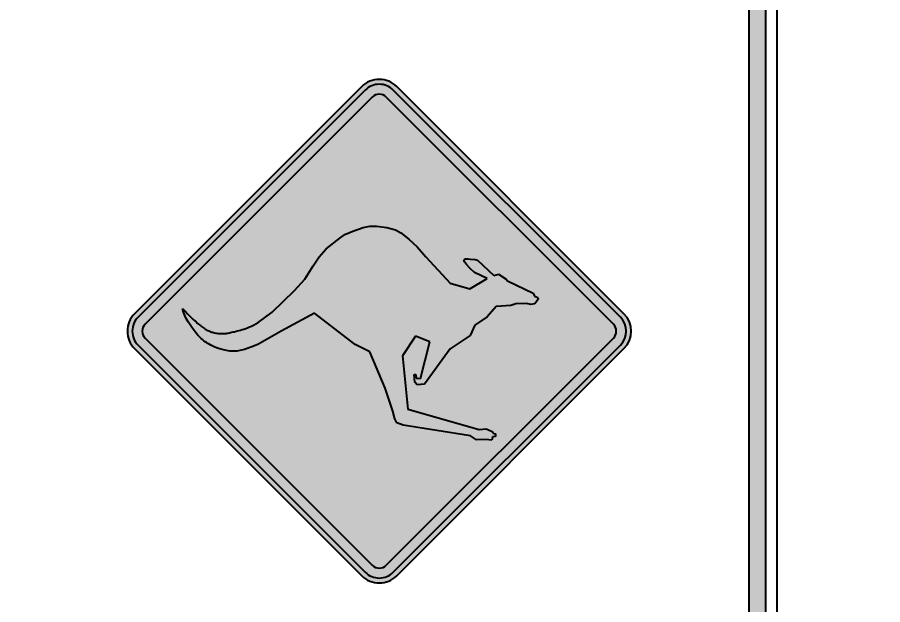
# Model space of a CAD drawing. Header units: millimetres. Extents: x 0 to 420, y 0 to 297.
# Drawn here: x 199.8 to 269.8, y 194.7 to 242.2 of the extents above; entities that cross this region are included whole.
import ezdxf

# ---------------------------------------------------------------- set-up
doc = ezdxf.new("R2010")
doc.units = ezdxf.units.MM
doc.header["$LTSCALE"] = 10
for name, color, linetype in [('L25', 1, 'Continuous'), ('L35', 3, 'Continuous'), ('T25', 1, 'Continuous'), ('YELLOW', 7, 'Continuous')]:
    doc.layers.add(name, color=color, linetype=linetype)
doc.styles.add('ISO3098B', font='iso3098b.shx')
doc.dimstyles.new('SIGNSDIM', dxfattribs={"dimtxt": 2.5, "dimasz": 0.2, "dimexe": 1, "dimexo": 1, "dimgap": 1, "dimtad": 1, "dimtoh": 1, "dimdec": 4, "dimlfac": 20, "dimrnd": 1, "dimdsep": 46, "dimtxsty": 'ISO3098B', "dimblk": 'SGNDIM', "dimcen": 2.5, "dimse1": 1, "dimse2": 1, "dimadec": 0, "dimazin": 0, "dimtfac": 1, "dimtdec": 4, "dimtix": 1, "dimtmove": 0, "dimatfit": 3, "dimldrblk": 'SGNDIM', "dimfxl": 1, "dimtolj": 1, "dimtzin": 0, "dimarcsym": 0})

# ---------------------------------------------------------------- blocks, each defined once
blk = doc.blocks.new('SGNDIM')
for p, q in [((0, 4.5), (0, -4.5)), ((0, 0), (-1, 0))]:
    blk.add_line(p, q)
blk = doc.blocks.new('*D63')
at = {"layer": 'Defpoints', "color": 0, "transparency": 16777216}
for p in [(262.063, 237.22), (263.459, 196.47), (281.252, 196.47)]:
    blk.add_point(p, dxfattribs=at)
at = {"layer": 'T25', "color": 0, "lineweight": -2, "transparency": 16777216}
blk.add_line((281.252, 237.02), (281.252, 196.67), dxfattribs=at)
at = {"layer": 'T25', "color": 0, "lineweight": -2, "transparency": 16777216, "xscale": 0.2, "yscale": 0.2, "zscale": 0.2}
for p, rotation in [((281.252, 237.22), 90), ((281.252, 196.47), 270)]:
    blk.add_blockref('SGNDIM', p, dxfattribs=dict(at, rotation=rotation))
at = {"layer": 'T25', "color": 0, "transparency": 16777216, "insert": (279.002, 216.845), "char_height": 2.5, "attachment_point": 5, "rotation": 90, "style": 'ISO3098B'}
blk.add_mtext('\\A1;815', dxfattribs=at)

msp = doc.modelspace()

# ---------------------------------------------------------------- hatches: boundary and pattern name
at = {"layer": 'L25'}
h = msp.add_hatch(color=256, dxfattribs=at)
h.dxf.hatch_style = 1
edge = h.paths.add_edge_path(flags=16)
edge.add_line((143.5024574, 169.2199232), (143.5024574, 254.2199232))
edge.add_arc((153.7524574, 254.2199232), 10.25, 90, 180, ccw=False)
edge.add_line((153.7524574, 264.4699232), (248.7524574, 264.4699232))
edge.add_arc((248.7524574, 254.2199232), 10.25, 0, 90, ccw=False)
edge.add_line((259.0024574, 254.2199232), (259.0024574, 169.2199232))
edge.add_arc((248.7524574, 169.2199232), 10.25, -90, 0, ccw=False)
edge.add_line((248.7524574, 158.9699232), (153.7524574, 158.9699232))
edge.add_arc((153.7524574, 169.2199232), 10.25, 180, 270, ccw=False)
edge = h.paths.add_edge_path()
edge.add_line((142.1524574, 169.2199232), (142.1524574, 254.2199232))
edge.add_arc((153.7524574, 254.2199232), 11.6, 90, 180, ccw=False)
edge.add_line((153.7524574, 265.8199232), (248.7524574, 265.8199232))
edge.add_arc((248.7524574, 254.2199232), 11.6, 0, 90, ccw=False)
edge.add_line((260.3524574, 254.2199232), (260.3524574, 169.2199232))
edge.add_arc((248.7524574, 169.2199232), 11.6, 270, 360, ccw=False)
edge.add_line((248.7524574, 157.6199232), (153.7524574, 157.6199232))
edge.add_arc((153.7524574, 169.2199232), 11.6, 180, 270, ccw=False)
h = msp.add_hatch(color=256, dxfattribs=at)
edge = h.paths.add_edge_path()
edge.add_arc((229.0872955, 198.4503706), 1.6, 224.999999998, 315.000000041)
edge.add_line((230.2186664, 197.3189997), (248.6034427, 215.703776))
edge.add_arc((247.4720718, 216.8351469), 1.6, 314.999999995, 404.999999961)
edge.add_line((248.6034427, 217.9665177), (230.2186664, 236.3512941))
edge.add_arc((229.0872955, 235.2199232), 1.6, 44.999999966, 135)
edge.add_line((227.9559247, 236.3512941), (209.5711483, 217.9665178))
edge.add_arc((210.7025192, 216.8351469), 1.6, 134.999999941, 225.000000041)
edge.add_line((209.5711483, 215.7037761), (227.9559247, 197.3189997))
edge = h.paths.add_edge_path(flags=16)
edge.add_arc((210.7025192, 216.8351469), 0.8, 134.999999942, 225.000000041)
edge.add_line((210.1368338, 216.2694615), (228.5216101, 197.8846852))
edge.add_arc((229.0872955, 198.4503706), 0.8, 224.99999999, 315.000000035)
edge.add_line((229.6529809, 197.8846852), (248.0377572, 216.2694615))
edge.add_arc((247.4720718, 216.8351469), 0.8, 314.99999997, 404.999999942)
edge.add_line((248.0377572, 217.4008323), (229.6529809, 235.7856086))
edge.add_arc((229.0872955, 235.2199232), 0.8, 44.999999966, 135)
edge.add_line((228.5216101, 235.7856086), (210.1368338, 217.4008323))
msp.add_hatch(color=256, dxfattribs=at).paths.add_polyline_path([(241.9105596, 219.5498981), (241.6514395, 219.6636723), (241.5302669, 219.9048604), (239.4611738, 220.911842), (239.3703811, 221.047467), (238.7359026, 221.4385589), (238.3588581, 221.3473034), (237.0471614, 222.5720625), (236.8367121, 222.6411965), (236.4705877, 222.6555994), (236.2716696, 222.6901662), (236.0620245, 222.6778401), (235.9874409, 222.6403922), (235.9435416, 222.5598822), (235.9956504, 222.4401278), (236.1519758, 222.2318595), (236.4344847, 221.9062813), (236.7840343, 221.5951388), (237.8161558, 221.0897538), (236.4254, 220.2542371), (234.814223, 220.7067794), (232.8636413, 222.8607354), (232.1652665, 223.6744001), (231.489459, 224.2853583), (230.8380498, 224.7882159), (230.3952947, 225.0249397), (229.6873056, 225.2178739), (228.8754455, 225.3427383), (228.3356912, 225.3464969), (227.788609, 225.2178739), (226.9448699, 224.9316402), (226.3082689, 224.6712269), (225.889912, 224.3496698), (224.7899305, 223.4940751), (224.2164842, 222.8383517), (223.7514119, 222.1340941), (223.0745309, 221.0313156), (222.231298, 220.1243723), (220.4318318, 218.3608116), (219.2939722, 217.5234714), (219.0055127, 217.3683637), (218.662058, 217.2072051), (218.3566611, 217.0843287), (218.0791155, 216.9885629), (217.8077536, 216.9055555), (217.5019385, 216.8213665), (217.163928, 216.7424502), (216.8534229, 216.6816561), (216.5911257, 216.6463337), (216.3290617, 216.6354153), (216.0447736, 216.6521429), (215.7588009, 216.6957673), (215.4672211, 216.7720452), (215.2164631, 216.8849329), (214.971102, 217.0264583), (214.7137733, 217.2049494), (214.4604712, 217.4039397), (214.2033189, 217.6268977), (213.9591309, 217.8527913), (213.6548027, 218.1515379), (213.3725707, 218.4420047), (213.157616, 218.667503), (213.2548828, 218.369594), (213.3598479, 218.1156697), (213.4609825, 217.8650479), (213.61082, 217.5985427), (213.7734792, 217.3413911), (213.9420384, 217.0989116), (214.1095759, 216.8764223), (214.2691702, 216.6792415), (214.4154427, 216.5111071), (214.5491874, 216.3694352), (214.6727415, 216.2500616), (214.7884421, 216.148822), (214.8986263, 216.061552), (215.0056314, 215.9840874), (215.1117943, 215.9122639), (215.2194523, 215.8419172), (215.3320651, 215.7696211), (215.4575836, 215.6949015), (215.6050811, 215.6180222), (215.783631, 215.5392474), (216.0023067, 215.4588409), (216.2701817, 215.3770667), (216.5963294, 215.2941888), (216.9898232, 215.210471), (217.5631658, 215.2266589), (218.1850703, 215.3554428), (218.782999, 215.5545937), (219.2521193, 215.7429152), (221.1361271, 216.8329191), (223.8492914, 218.3017319), (227.1284618, 215.7429259), (228.3366878, 215.1567797), (229.564515, 212.2168217), (230.1867105, 210.3620947), (230.3539014, 209.7286865), (230.5053671, 209.4272013), (231.0338485, 209.2320603), (236.4674955, 208.352239), (236.9660308, 208.0363304), (237.7053204, 208.0679252), (238.2033351, 208.0236136), (238.2481095, 208.2802086), (238.5045889, 208.2957891), (238.504155, 208.52212), (238.3532099, 208.5520082), (238.2322109, 208.702664), (237.7338491, 208.9280403), (237.1605933, 208.8665862), (231.4085789, 210.5304137), (230.962762, 214.829861), (232.0309952, 216.4313194), (233.1786349, 215.9657673), (232.4298683, 213.0069313), (232.0827698, 213.0364434), (232.0502902, 213.3163352), (231.9017863, 213.3154392), (231.9777562, 212.7193777), (232.1592547, 212.493394), (232.7478871, 212.5499845), (234.824405, 215.3955488), (236.4368157, 216.4850319), (236.8124139, 217.3307236), (237.8069969, 217.9965366), (238.5447245, 218.8429224), (239.7215003, 218.9206223), (240.1437242, 219.0572307), (241.0037525, 219.0739682), (241.3660554, 218.9841301), (241.6676853, 219.0601522), (241.9430251, 219.4119781)])
at = {"layer": 'YELLOW'}
h = msp.add_hatch(color=50, dxfattribs=at)
edge = h.paths.add_edge_path()
edge.add_line((209.2883056, 215.4209333), (227.673082, 197.036157))
edge.add_arc((229.0872955, 198.4503706), 2, 225, 314.999999999)
edge.add_line((230.5015091, 197.036157), (248.8862854, 215.4209333))
edge.add_arc((247.4720718, 216.8351469), 2, 315, 404.999999968)
edge.add_line((248.8862854, 218.2493605), (230.5015091, 236.6341368))
edge.add_arc((229.0872955, 235.2199232), 2, 45, 135)
edge.add_line((227.673082, 236.6341368), (209.2883056, 218.2493605))
edge.add_arc((210.7025192, 216.8351469), 2, 134.999999967, 225.000000041)
edge = h.paths.add_edge_path(flags=16)
edge.add_arc((229.0872955, 198.4503706), 1.6, 224.999999998, 315.000000041)
edge.add_line((230.2186664, 197.3189997), (248.6034427, 215.703776))
edge.add_arc((247.4720718, 216.8351469), 1.6, 314.999999995, 404.999999961)
edge.add_line((248.6034427, 217.9665177), (230.2186664, 236.3512941))
edge.add_arc((229.0872955, 235.2199232), 1.6, 44.999999966, 135)
edge.add_line((227.9559247, 236.3512941), (209.5711483, 217.9665178))
edge.add_arc((210.7025192, 216.8351469), 1.6, 134.999999941, 225.000000041)
edge.add_line((209.5711483, 215.7037761), (227.9559247, 197.3189997))
h = msp.add_hatch(color=50, dxfattribs=at)
edge = h.paths.add_edge_path()
edge.add_arc((210.7025192, 216.8351469), 0.8, 134.999999942, 225.000000041)
edge.add_line((210.1368338, 216.2694615), (228.5216101, 197.8846852))
edge.add_arc((229.0872955, 198.4503706), 0.8, 224.99999999, 315.000000035)
edge.add_line((229.6529809, 197.8846852), (248.0377572, 216.2694615))
edge.add_arc((247.4720718, 216.8351469), 0.8, 314.99999997, 404.999999942)
edge.add_line((248.0377572, 217.4008323), (229.6529809, 235.7856086))
edge.add_arc((229.0872955, 235.2199232), 0.8, 44.999999966, 135)
edge.add_line((228.5216101, 235.7856086), (210.1368338, 217.4008323))
edge = h.paths.add_edge_path(flags=16)
edge.add_line((219.2521193, 215.7429152), (218.782999, 215.5545937))
edge.add_line((218.782999, 215.5545937), (218.1850703, 215.3554428))
edge.add_line((218.1850703, 215.3554428), (217.5631658, 215.2266589))
edge.add_line((217.5631658, 215.2266589), (216.9898232, 215.210471))
edge.add_line((216.9898232, 215.210471), (216.5963294, 215.2941888))
edge.add_line((216.5963294, 215.2941888), (216.2701817, 215.3770667))
edge.add_line((216.2701817, 215.3770667), (216.0023067, 215.4588409))
edge.add_line((216.0023067, 215.4588409), (215.783631, 215.5392474))
edge.add_line((215.783631, 215.5392474), (215.6050811, 215.6180222))
edge.add_line((215.6050811, 215.6180222), (215.4575836, 215.6949015))
edge.add_line((215.4575836, 215.6949015), (215.3320651, 215.7696211))

# ---------------------------------------------------------------- linework, layer by layer
at = {"color": 1}
for p, q in [((232.8636413, 222.8607354), (234.814223, 220.7067794)), ((223.0745309, 221.0313156), (223.7514119, 222.1340941)), ((237.8161558, 221.0897538), (236.7840343, 221.5951388)), ((238.3588581, 221.3473034), (238.7359026, 221.4385589)), ((238.7359026, 221.4385589), (239.3703811, 221.047467)), ((222.231298, 220.1243723), (223.0745309, 221.0313156)), ((234.814223, 220.7067794), (236.4254, 220.2542371)), ((236.4254, 220.2542371), (237.8161558, 221.0897538)), ((239.3703811, 221.047467), (239.4611738, 220.911842)), ((239.4611738, 220.911842), (241.5302669, 219.9048604)), ((220.4318318, 218.3608116), (222.231298, 220.1243723)), ((241.5302669, 219.9048604), (241.6514395, 219.6636723)), ((241.6514395, 219.6636723), (241.9105596, 219.5498981)), ((241.9430251, 219.4119781), (241.6676853, 219.0601522)), ((241.9105596, 219.5498981), (241.9430251, 219.4119781)), ((238.5447245, 218.8429224), (237.8069969, 217.9965366)), ((239.7215003, 218.9206223), (238.5447245, 218.8429224)), ((240.1437242, 219.0572307), (239.7215003, 218.9206223)), ((241.0037525, 219.0739682), (240.1437242, 219.0572307)), ((241.3660554, 218.9841301), (241.0037525, 219.0739682)), ((241.6676853, 219.0601522), (241.3660554, 218.9841301)), ((219.2939722, 217.5234714), (220.4318318, 218.3608116)), ((223.8492914, 218.3017319), (221.1361271, 216.8329191)), ((227.1284618, 215.7429259), (223.8492914, 218.3017319)), ((237.8069969, 217.9965366), (236.8124139, 217.3307236)), ((236.8124139, 217.3307236), (236.4368157, 216.4850319)), ((221.1361271, 216.8329191), (219.2521193, 215.7429152)), ((232.0309952, 216.4313194), (230.962762, 214.829861)), ((233.1786349, 215.9657673), (232.0309952, 216.4313194)), ((236.4368157, 216.4850319), (234.824405, 215.3955488)), ((215.1117943, 215.9122639), (215.0056314, 215.9840874)), ((215.2194523, 215.8419172), (215.1117943, 215.9122639)), ((215.3320651, 215.7696211), (215.2194523, 215.8419172)), ((228.3366878, 215.1567797), (227.1284618, 215.7429259)), ((232.4298683, 213.0069313), (233.1786349, 215.9657673)), ((229.564515, 212.2168217), (228.3366878, 215.1567797)), ((234.824405, 215.3955488), (232.7478871, 212.5499845)), ((230.962762, 214.829861), (231.4085789, 210.5304137)), ((231.9017863, 213.3154392), (232.0502902, 213.3163352)), ((231.9777562, 212.7193777), (231.9017863, 213.3154392)), ((232.0502902, 213.3163352), (232.0827698, 213.0364434)), ((232.0827698, 213.0364434), (232.4298683, 213.0069313)), ((230.1867105, 210.3620947), (229.564515, 212.2168217)), ((232.1592547, 212.493394), (231.9777562, 212.7193777)), ((232.7478871, 212.5499845), (232.1592547, 212.493394)), ((230.3539014, 209.7286865), (230.1867105, 210.3620947)), ((231.4085789, 210.5304137), (237.1605933, 208.8665862)), ((230.5053671, 209.4272013), (230.3539014, 209.7286865)), ((231.0338485, 209.2320603), (230.5053671, 209.4272013)), ((236.4674955, 208.352239), (231.0338485, 209.2320603)), ((237.1605933, 208.8665862), (237.7338491, 208.9280403)), ((237.7338491, 208.9280403), (238.2322109, 208.702664)), ((238.2322109, 208.702664), (238.3532099, 208.5520082)), ((236.9660308, 208.0363304), (236.4674955, 208.352239)), ((237.7053204, 208.0679252), (236.9660308, 208.0363304)), ((238.2033351, 208.0236136), (237.7053204, 208.0679252)), ((238.2481095, 208.2802086), (238.2033351, 208.0236136)), ((238.5045889, 208.2957891), (238.2481095, 208.2802086)), ((238.3532099, 208.5520082), (238.504155, 208.52212)), ((238.504155, 208.52212), (238.5045889, 208.2957891))]:
    msp.add_line(p, q, dxfattribs=at)
for points in [[(223.7514119, 222.1340941), (224.2164842, 222.8383517), (224.7899305, 223.4940751), (225.889912, 224.3496698), (226.3082689, 224.6712269), (226.9448699, 224.9316402), (227.788609, 225.2178739), (228.3356912, 225.3464969), (228.8754455, 225.3427383), (229.6873056, 225.2178739), (230.3952947, 225.0249397), (230.8380498, 224.7882159), (231.489459, 224.2853583), (232.1652665, 223.6744001), (232.8636413, 222.8607354)], [(236.7840343, 221.5951388), (236.4344847, 221.9062813), (236.1519758, 222.2318595), (235.9956504, 222.4401278), (235.9435416, 222.5598822), (235.9874409, 222.6403922), (236.0620245, 222.6778401), (236.2716696, 222.6901662), (236.4705877, 222.6555994), (236.8367121, 222.6411965), (237.0471614, 222.5720625), (238.3588581, 221.3473034)], [(213.157616, 218.667503), (213.3725707, 218.4420047), (213.5644958, 218.2444797), (213.7357294, 218.0720955), (213.8886097, 217.9220191), (214.0254746, 217.791418), (214.1486625, 217.6774592), (214.2605114, 217.5773102), (214.3633595, 217.4881382), (214.4592763, 217.40746), (214.549257, 217.3341909), (214.6340284, 217.2675958), (214.7143171, 217.2069394), (214.7908498, 217.1514868), (214.8643531, 217.1005026), (214.9355538, 217.0532518), (215.0051784, 217.0089993), (215.0739447, 216.9671382), (215.142534, 216.9275756), (215.2116187, 216.8903468), (215.2818713, 216.8554871), (215.3539641, 216.8230319), (215.4285694, 216.7930167), (215.5063598, 216.7654767), (215.5880075, 216.7404472), (215.6739256, 216.7179709), (215.7634893, 216.6981185), (215.8558143, 216.6809682), (215.9500165, 216.6665978), (216.0452117, 216.6550856), (216.1405157, 216.6465094), (216.2350443, 216.6409473), (216.3279134, 216.6384774), (216.4185384, 216.6391432), (216.5075337, 216.642851), (216.5958133, 216.6494726), (216.6842912, 216.6588799), (216.7738817, 216.6709446), (216.8654986, 216.6855387), (216.960056, 216.7025339), (217.0584681, 216.7218021), (217.16147, 216.7432596), (217.269082, 216.7670008), (217.3811454, 216.7931645), (217.4975016, 216.8218897), (217.6179921, 216.8533153), (217.7424583, 216.8875801), (217.8707415, 216.924823), (218.0026831, 216.9651828), (218.138365, 217.0090067), (218.2788306, 217.0574737), (218.4253635, 217.1119711), (218.5792477, 217.1738864), (218.7417669, 217.2446068), (218.9142048, 217.3255195), (219.0978454, 217.4180119), (219.2939722, 217.5234714)], [(215.0056314, 215.9840874), (214.8986263, 216.061552), (214.7884421, 216.148822), (214.6727415, 216.2500616), (214.5491874, 216.3694352), (214.4154427, 216.5111071), (214.2691702, 216.6792415), (214.1095759, 216.8764223), (213.9420384, 217.0989116), (213.7734792, 217.3413911), (213.61082, 217.5985427), (213.4609825, 217.8650479), (213.3598479, 218.1156697), (213.2548828, 218.369594), (213.157616, 218.667503)], [(219.2521193, 215.7429152), (218.782999, 215.5545937), (218.1850703, 215.3554428), (217.5631658, 215.2266589), (216.9898232, 215.210471), (216.5963294, 215.2941888), (216.2701817, 215.3770667), (216.0023067, 215.4588409), (215.783631, 215.5392474), (215.6050811, 215.6180222), (215.4575836, 215.6949015), (215.3320651, 215.7696211)]]:
    msp.add_lwpolyline(points, dxfattribs=at)
at = {"layer": 'L25'}
for points in [[(142.1524574, 169.2199232), (142.1524574, 254.2199232, -0.4142135624), (153.7524574, 265.8199232), (248.7524574, 265.8199232, -0.4142135624), (260.3524574, 254.2199232), (260.3524574, 169.2199232, -0.4142135624), (248.7524574, 157.6199232), (153.7524574, 157.6199232, -0.4142135624)], [(143.5024574, 169.2199232), (143.5024574, 254.2199232, -0.4142135624), (153.7524574, 264.4699232), (248.7524574, 264.4699232, -0.4142135624), (259.0024574, 254.2199232), (259.0024574, 169.2199232, -0.4142135624), (248.7524574, 158.9699232), (153.7524574, 158.9699232, -0.4142135624)]]:
    msp.add_lwpolyline(points, format="xyb", close=True, dxfattribs=at)
at = {"layer": 'L35'}
msp.add_lwpolyline([(141.2524574, 169.2199232), (141.2524574, 254.2199232, -0.4142135624), (153.7524574, 266.7199232), (248.7524574, 266.7199232, -0.4142135624), (261.2524574, 254.2199232), (261.2524574, 169.2199232, -0.4142135624), (248.7524574, 156.7199232), (153.7524574, 156.7199232, -0.4142135624)], format="xyb", close=True, dxfattribs=at)
at = {"layer": 'T25', "flags": 128}
for points in [[(209.2883056, 215.4209333), (227.673082, 197.036157, 0.4142135624), (230.5015091, 197.036157), (248.8862854, 215.4209333, 0.4142135622), (248.8862854, 218.2493605), (230.5015091, 236.6341368, 0.4142135624), (227.673082, 236.6341368), (209.2883056, 218.2493605, 0.4142135628)], [(227.9559247, 197.3189997, 0.4142135626), (230.2186664, 197.3189997), (248.6034427, 215.703776, 0.4142135622), (248.6034427, 217.9665177), (230.2186664, 236.3512941, 0.4142135625), (227.9559247, 236.3512941), (209.5711483, 217.9665178, 0.4142135629), (209.5711483, 215.7037761)]]:
    msp.add_lwpolyline(points, format="xyb", close=True, dxfattribs=at)
at = {"layer": 'T25'}
msp.add_lwpolyline([(210.1368338, 217.4008323, 0.4142135629), (210.1368338, 216.2694615), (228.5216101, 197.8846852, 0.4142135626), (229.6529809, 197.8846852), (248.0377572, 216.2694615, 0.4142135622), (248.0377572, 217.4008323), (229.6529809, 235.7856086, 0.4142135625), (228.5216101, 235.7856086)], format="xyb", close=True, dxfattribs=at)

# ---------------------------------------------------------------- dimensions: what is measured, and where the dimension line sits
dim = msp.add_linear_dim(base=(281.2524574, 196.4699232), p1=(262.0628607, 237.2199232), p2=(263.4589567, 196.4699232), angle=90, dimstyle='SIGNSDIM', override={"dimse1": 1}, dxfattribs=at)
dim.commit()
dim.dimension.update_dxf_attribs({"geometry": '*D63', "text_midpoint": (279.0024574, 216.8449232)})

doc.saveas('drawing.dxf')
